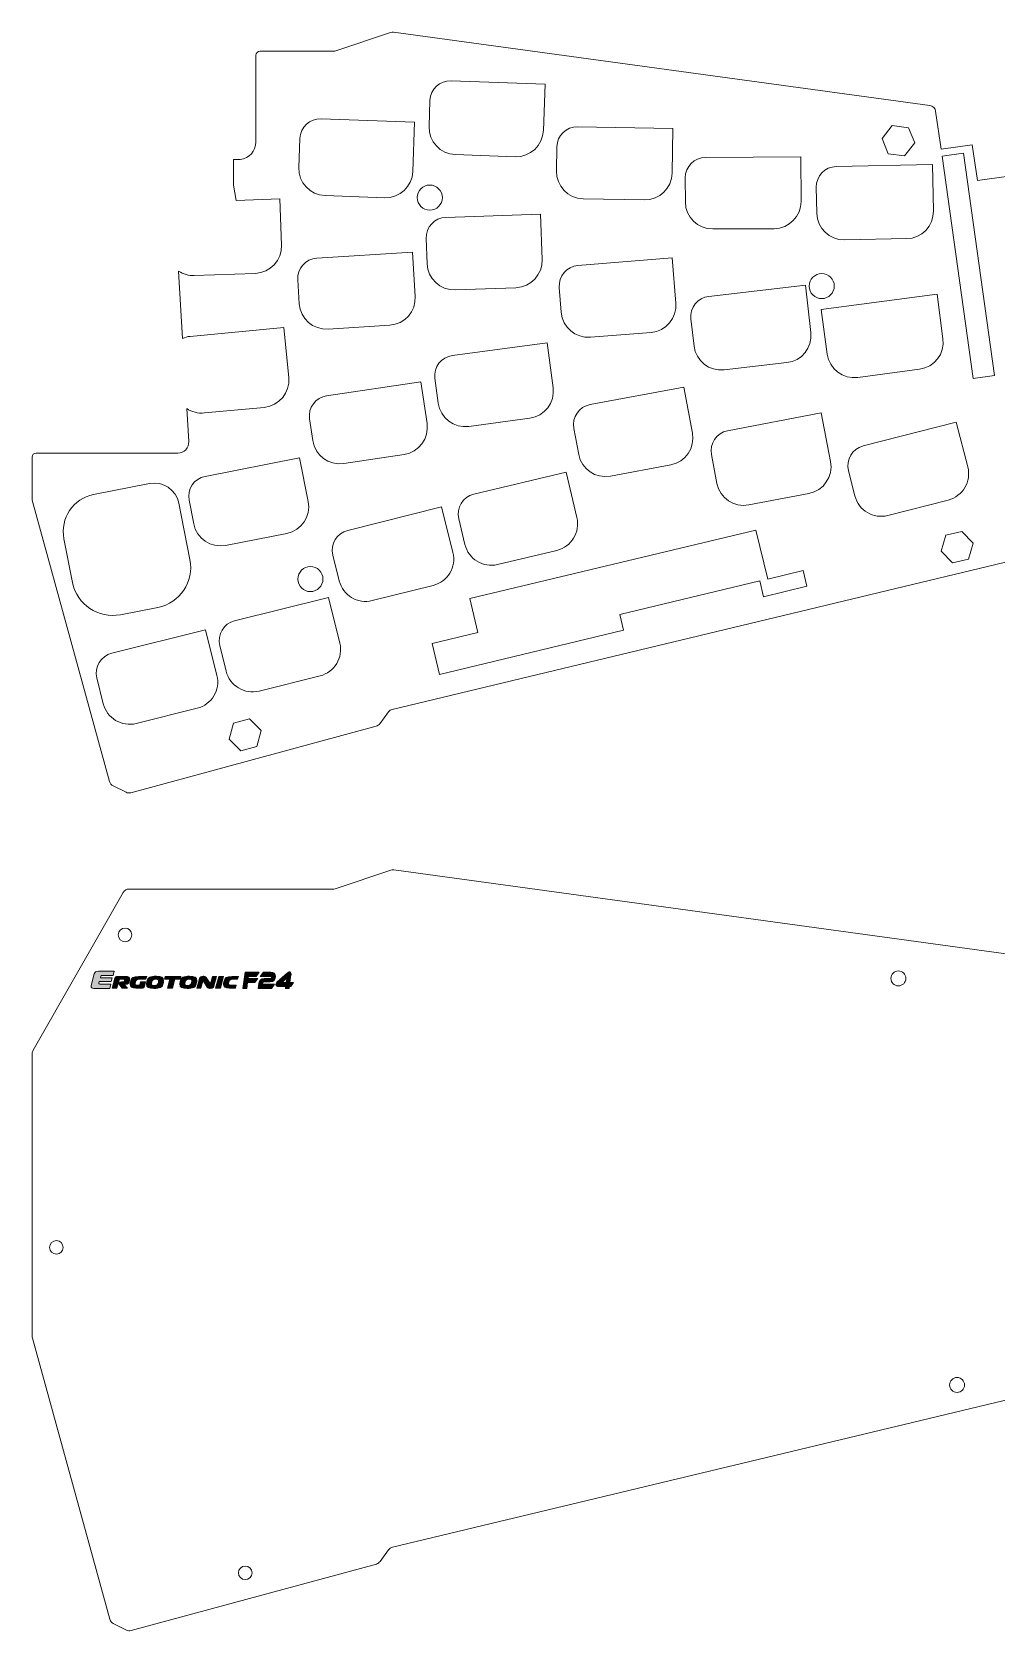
# Model space of a CAD drawing. Header units: millimetres. Extents: x -113 to 313, y -292 to -9.
# Drawn here: x 61 to 203, y -245 to -9.3 of the extents above; entities that cross this region are included whole.
import ezdxf

# ---------------------------------------------------------------- set-up
doc = ezdxf.new("R2010")
doc.units = ezdxf.units.MM
doc.header["$MEASUREMENT"] = 0
for name, color, linetype, lineweight in [('カット1(R255G0B0)', 7, 'Continuous', 0), ('カット2(R0G0B255)', 7, 'Continuous', 0), ('彫刻', 7, 'Continuous', 0)]:
    doc.layers.add(name, color=color, linetype=linetype, lineweight=lineweight)

msp = doc.modelspace()

# ---------------------------------------------------------------- hatches: boundary and pattern name
at = {"layer": '彫刻', "transparency": 33554687}
h = msp.add_hatch(color=7, dxfattribs=at)
h.dxf.hatch_style = 2
edge = h.paths.add_edge_path()
edge.add_spline(control_points=[(72.91, -148.38), (72.91, -148.38), (71.32, -148.38), (71.32, -148.38), (71.18, -148.38), (71.11, -148.43), (71.08, -148.54), (71.08, -148.54), (71.03, -148.72), (71.03, -148.72), (71.03, -148.72), (72.78, -148.72), (72.78, -148.72), (72.78, -148.72), (72.63, -149.28), (72.63, -149.28), (72.63, -149.28), (70.88, -149.28), (70.88, -149.28), (70.88, -149.28), (70.81, -149.52), (70.81, -149.52), (70.81, -149.54), (70.8, -149.55), (70.8, -149.57), (70.8, -149.64), (70.86, -149.67), (70.97, -149.67), (70.97, -149.67), (72.57, -149.67), (72.57, -149.67), (72.57, -149.67), (72.41, -150.29), (72.41, -150.29), (72.41, -150.29), (70.07, -150.29), (70.07, -150.29), (69.8, -150.29), (69.66, -150.16), (69.66, -149.99), (69.66, -149.95), (69.66, -149.92), (69.67, -149.89), (69.67, -149.89), (70.14, -148.16), (70.14, -148.16), (70.21, -147.91), (70.38, -147.77), (70.75, -147.77), (70.75, -147.77), (73.07, -147.77), (73.07, -147.77), (73.07, -147.77), (72.91, -148.38), (72.91, -148.38)], knot_values=[0, 0, 0, 0, 1, 1, 1, 2, 2, 2, 3, 3, 3, 4, 4, 4, 5, 5, 5, 6, 6, 6, 7, 7, 7, 8, 8, 8, 9, 9, 9, 10, 10, 10, 11, 11, 11, 12, 12, 12, 13, 13, 13, 14, 14, 14, 15, 15, 15, 16, 16, 16, 17, 17, 17, 18, 18, 18, 18], degree=3, periodic=0)
h = msp.add_hatch(color=7, dxfattribs=at)
h.dxf.hatch_style = 2
edge = h.paths.add_edge_path()
edge.add_spline(control_points=[(78.58, -149.61), (78.58, -149.79), (78.72, -149.86), (78.97, -149.86), (79.36, -149.86), (79.5, -149.75), (79.59, -149.43), (79.61, -149.35), (79.62, -149.25), (79.62, -149.19), (79.62, -149.02), (79.48, -148.94), (79.22, -148.94), (78.84, -148.94), (78.7, -149.05), (78.61, -149.38), (78.59, -149.46), (78.58, -149.55), (78.58, -149.61)], knot_values=[0, 0, 0, 0, 1, 1, 1, 2, 2, 2, 3, 3, 3, 4, 4, 4, 5, 5, 5, 6, 6, 6, 6], degree=3, periodic=0)
edge = h.paths.add_edge_path()
edge.add_spline(control_points=[(80.36, -149.13), (80.36, -149.24), (80.35, -149.31), (80.33, -149.45), (80.17, -150.21), (79.8, -150.3), (78.91, -150.3), (78.16, -150.3), (77.83, -150.12), (77.83, -149.67), (77.83, -149.57), (77.84, -149.49), (77.87, -149.35), (78.03, -148.59), (78.4, -148.51), (79.29, -148.51), (80.04, -148.51), (80.36, -148.68), (80.36, -149.13)], knot_values=[0, 0, 0, 0, 1, 1, 1, 2, 2, 2, 3, 3, 3, 4, 4, 4, 5, 5, 5, 6, 6, 6, 6], degree=3, periodic=0)
h = msp.add_hatch(color=7, dxfattribs=at)
h.dxf.hatch_style = 2
edge = h.paths.add_edge_path()
edge.add_spline(control_points=[(83.47, -149.61), (83.47, -149.79), (83.62, -149.86), (83.87, -149.86), (84.25, -149.86), (84.4, -149.75), (84.48, -149.43), (84.51, -149.35), (84.52, -149.25), (84.52, -149.19), (84.52, -149.02), (84.38, -148.94), (84.12, -148.94), (83.74, -148.94), (83.59, -149.05), (83.51, -149.38), (83.49, -149.46), (83.47, -149.55), (83.47, -149.61)], knot_values=[0, 0, 0, 0, 1, 1, 1, 2, 2, 2, 3, 3, 3, 4, 4, 4, 5, 5, 5, 6, 6, 6, 6], degree=3, periodic=0)
edge = h.paths.add_edge_path()
edge.add_spline(control_points=[(85.26, -149.13), (85.26, -149.24), (85.25, -149.31), (85.22, -149.45), (85.06, -150.21), (84.7, -150.3), (83.81, -150.3), (83.06, -150.3), (82.73, -150.12), (82.73, -149.67), (82.73, -149.57), (82.74, -149.49), (82.77, -149.35), (82.93, -148.59), (83.3, -148.51), (84.19, -148.51), (84.94, -148.51), (85.26, -148.68), (85.26, -149.13)], knot_values=[0, 0, 0, 0, 1, 1, 1, 2, 2, 2, 3, 3, 3, 4, 4, 4, 5, 5, 5, 6, 6, 6, 6], degree=3, periodic=0)
h = msp.add_hatch(color=7, dxfattribs=at)
h.dxf.hatch_style = 2
edge = h.paths.add_edge_path()
edge.add_spline(control_points=[(87.76, -149.98), (87.74, -150.05), (87.68, -150.3), (87.22, -150.3), (87.05, -150.3), (86.88, -150.28), (86.78, -150.12), (86.78, -150.12), (86.22, -149.23), (86.22, -149.23), (86.21, -149.21), (86.19, -149.19), (86.17, -149.19), (86.16, -149.19), (86.13, -149.19), (86.11, -149.24), (86.11, -149.24), (85.83, -150.28), (85.83, -150.28), (85.83, -150.28), (85.24, -150.28), (85.24, -150.28), (85.24, -150.28), (85.64, -148.82), (85.64, -148.82), (85.7, -148.59), (85.94, -148.51), (86.19, -148.51), (86.31, -148.51), (86.52, -148.51), (86.62, -148.67), (86.62, -148.67), (87.19, -149.57), (87.19, -149.57), (87.2, -149.59), (87.21, -149.61), (87.24, -149.61), (87.27, -149.61), (87.28, -149.58), (87.28, -149.57), (87.28, -149.57), (87.57, -148.53), (87.57, -148.53), (87.57, -148.53), (88.15, -148.53), (88.15, -148.53), (88.15, -148.53), (87.76, -149.98), (87.76, -149.98)], knot_values=[0, 0, 0, 0, 1, 1, 1, 2, 2, 2, 3, 3, 3, 4, 4, 4, 5, 5, 5, 6, 6, 6, 7, 7, 7, 8, 8, 8, 9, 9, 9, 10, 10, 10, 11, 11, 11, 12, 12, 12, 13, 13, 13, 14, 14, 14, 15, 15, 15, 16, 16, 16, 16], degree=3, periodic=0)
h = msp.add_hatch(color=7, dxfattribs=at)
h.dxf.hatch_style = 2
edge = h.paths.add_edge_path()
edge.add_spline(control_points=[(94.45, -147.9), (94.45, -147.9), (94, -148.52), (94, -148.52), (94, -148.52), (92.86, -148.52), (92.86, -148.52), (92.86, -148.52), (92.82, -148.84), (92.82, -148.84), (92.82, -148.84), (94.22, -148.84), (94.22, -148.84), (94.22, -148.84), (93.79, -149.42), (93.79, -149.42), (93.79, -149.42), (92.74, -149.42), (92.74, -149.42), (92.74, -149.42), (92.62, -150.31), (92.62, -150.31), (92.62, -150.31), (92.04, -150.31), (92.04, -150.31), (92.04, -150.31), (92.37, -147.9), (92.37, -147.9), (92.37, -147.9), (94.45, -147.9), (94.45, -147.9)], knot_values=[0, 0, 0, 0, 1, 1, 1, 2, 2, 2, 3, 3, 3, 4, 4, 4, 5, 5, 5, 6, 6, 6, 7, 7, 7, 8, 8, 8, 9, 9, 9, 10, 10, 10, 10], degree=3, periodic=0)
h = msp.add_hatch(color=7, dxfattribs=at)
h.dxf.hatch_style = 2
edge = h.paths.add_edge_path()
edge.add_spline(control_points=[(95.05, -147.9), (95.05, -147.9), (96.14, -147.9), (96.14, -147.9), (96.63, -147.9), (96.84, -148.14), (96.84, -148.52), (96.84, -149), (96.59, -149.34), (96.04, -149.34), (96.04, -149.34), (95.16, -149.34), (95.16, -149.34), (95.02, -149.34), (94.95, -149.39), (94.94, -149.51), (94.94, -149.51), (94.91, -149.69), (94.91, -149.69), (94.91, -149.69), (96.71, -149.69), (96.71, -149.69), (96.71, -149.69), (96.25, -150.31), (96.25, -150.31), (96.25, -150.31), (94.28, -150.31), (94.28, -150.31), (94.28, -150.31), (94.38, -149.52), (94.38, -149.52), (94.44, -149.08), (94.71, -148.86), (95.17, -148.86), (95.17, -148.86), (96.05, -148.86), (96.05, -148.86), (96.21, -148.86), (96.27, -148.8), (96.27, -148.66), (96.27, -148.56), (96.21, -148.52), (96.1, -148.52), (96.1, -148.52), (94.59, -148.52), (94.59, -148.52), (94.59, -148.52), (95.05, -147.9), (95.05, -147.9)], knot_values=[0, 0, 0, 0, 1, 1, 1, 2, 2, 2, 3, 3, 3, 4, 4, 4, 5, 5, 5, 6, 6, 6, 7, 7, 7, 8, 8, 8, 9, 9, 9, 10, 10, 10, 11, 11, 11, 12, 12, 12, 13, 13, 13, 14, 14, 14, 15, 15, 15, 16, 16, 16, 16], degree=3, periodic=0)
h = msp.add_hatch(color=7, dxfattribs=at)
h.dxf.hatch_style = 2
edge = h.paths.add_edge_path()
edge.add_spline(control_points=[(98.47, -149.07), (98.49, -148.92), (98.51, -148.84), (98.52, -148.75), (98.47, -148.82), (98.39, -148.89), (98.29, -148.98), (98.29, -148.98), (98.06, -149.2), (98.06, -149.2), (97.94, -149.3), (97.85, -149.38), (97.78, -149.44), (97.85, -149.43), (97.95, -149.43), (98.09, -149.43), (98.09, -149.43), (98.42, -149.43), (98.42, -149.43), (98.42, -149.43), (98.47, -149.07), (98.47, -149.07)], knot_values=[0, 0, 0, 0, 1, 1, 1, 2, 2, 2, 3, 3, 3, 4, 4, 4, 5, 5, 5, 6, 6, 6, 7, 7, 7, 7], degree=3, periodic=0)
edge = h.paths.add_edge_path()
edge.add_spline(control_points=[(97.13, -150.02), (96.98, -150.02), (96.9, -149.89), (96.9, -149.74), (96.9, -149.63), (96.94, -149.51), (97.06, -149.4), (97.06, -149.4), (98.59, -147.99), (98.59, -147.99), (98.69, -147.89), (98.8, -147.86), (98.87, -147.86), (99.01, -147.86), (99.13, -147.95), (99.13, -148.19), (99.13, -148.23), (99.13, -148.27), (99.12, -148.31), (99.12, -148.31), (98.97, -149.43), (98.97, -149.43), (98.97, -149.43), (99.5, -149.43), (99.5, -149.43), (99.5, -149.43), (99.09, -150.02), (99.09, -150.02), (99.09, -150.02), (98.89, -150.02), (98.89, -150.02), (98.89, -150.02), (98.85, -150.31), (98.85, -150.31), (98.85, -150.31), (98.3, -150.31), (98.3, -150.31), (98.3, -150.31), (98.34, -150.02), (98.34, -150.02), (98.34, -150.02), (97.13, -150.02), (97.13, -150.02)], knot_values=[0, 0, 0, 0, 1, 1, 1, 2, 2, 2, 3, 3, 3, 4, 4, 4, 5, 5, 5, 6, 6, 6, 7, 7, 7, 8, 8, 8, 9, 9, 9, 10, 10, 10, 11, 11, 11, 12, 12, 12, 13, 13, 13, 14, 14, 14, 14], degree=3, periodic=0)
h = msp.add_hatch(color=7, dxfattribs=at)
h.dxf.hatch_style = 2
edge = h.paths.add_edge_path()
edge.add_spline(control_points=[(73.16, -148.8), (73.21, -148.63), (73.36, -148.53), (73.58, -148.53), (73.58, -148.53), (74.78, -148.53), (74.78, -148.53), (75.19, -148.53), (75.35, -148.7), (75.35, -148.95), (75.35, -149.02), (75.34, -149.09), (75.32, -149.17), (75.26, -149.42), (75.17, -149.74), (74.66, -149.74), (74.66, -149.74), (74.59, -149.74), (74.59, -149.74), (74.59, -149.74), (74.59, -149.75), (74.59, -149.75), (74.59, -149.75), (75.05, -150.28), (75.05, -150.28), (75.05, -150.28), (74.25, -150.28), (74.25, -150.28), (74.25, -150.28), (73.88, -149.82), (73.88, -149.82), (73.81, -149.74), (73.78, -149.71), (73.78, -149.63), (73.78, -149.62), (73.79, -149.6), (73.79, -149.58), (73.79, -149.58), (73.8, -149.55), (73.8, -149.55), (73.84, -149.4), (73.98, -149.35), (74.17, -149.35), (74.17, -149.35), (74.28, -149.35), (74.28, -149.35), (74.47, -149.35), (74.55, -149.3), (74.59, -149.15), (74.6, -149.12), (74.61, -149.09), (74.61, -149.07), (74.61, -148.99), (74.54, -148.96), (74.39, -148.96), (74.39, -148.96), (73.98, -148.96), (73.98, -148.96), (73.88, -148.96), (73.83, -149), (73.81, -149.07), (73.81, -149.07), (73.48, -150.28), (73.48, -150.28), (73.48, -150.28), (72.76, -150.28), (72.76, -150.28), (72.76, -150.28), (73.16, -148.8), (73.16, -148.8)], knot_values=[0, 0, 0, 0, 1, 1, 1, 2, 2, 2, 3, 3, 3, 4, 4, 4, 5, 5, 5, 6, 6, 6, 7, 7, 7, 8, 8, 8, 9, 9, 9, 10, 10, 10, 11, 11, 11, 12, 12, 12, 13, 13, 13, 14, 14, 14, 15, 15, 15, 16, 16, 16, 17, 17, 17, 18, 18, 18, 19, 19, 19, 20, 20, 20, 21, 21, 21, 22, 22, 22, 23, 23, 23, 23], degree=3, periodic=0)
h = msp.add_hatch(color=7, dxfattribs=at)
h.dxf.hatch_style = 2
edge = h.paths.add_edge_path()
edge.add_spline(control_points=[(76.79, -148.96), (76.44, -148.96), (76.28, -149.03), (76.19, -149.38), (76.17, -149.46), (76.16, -149.55), (76.16, -149.61), (76.16, -149.79), (76.28, -149.84), (76.55, -149.84), (76.55, -149.84), (76.7, -149.84), (76.7, -149.84), (76.8, -149.84), (76.85, -149.81), (76.87, -149.73), (76.87, -149.73), (76.97, -149.35), (76.97, -149.35), (76.97, -149.35), (77.7, -149.35), (77.7, -149.35), (77.7, -149.35), (77.52, -150), (77.52, -150), (77.47, -150.18), (77.32, -150.28), (77.09, -150.28), (77.09, -150.28), (76.25, -150.28), (76.25, -150.28), (75.66, -150.28), (75.41, -150.05), (75.41, -149.66), (75.41, -149.56), (75.42, -149.45), (75.45, -149.33), (75.59, -148.72), (75.86, -148.53), (76.66, -148.53), (76.66, -148.53), (77.87, -148.53), (77.87, -148.53), (77.87, -148.53), (77.75, -148.96), (77.75, -148.96), (77.75, -148.96), (76.79, -148.96), (76.79, -148.96)], knot_values=[0, 0, 0, 0, 1, 1, 1, 2, 2, 2, 3, 3, 3, 4, 4, 4, 5, 5, 5, 6, 6, 6, 7, 7, 7, 8, 8, 8, 9, 9, 9, 10, 10, 10, 11, 11, 11, 12, 12, 12, 13, 13, 13, 14, 14, 14, 15, 15, 15, 16, 16, 16, 16], degree=3, periodic=0)
h = msp.add_hatch(color=7, dxfattribs=at)
h.dxf.hatch_style = 2
edge = h.paths.add_edge_path()
edge.add_spline(control_points=[(80.92, -150.28), (80.92, -150.28), (81.28, -148.96), (81.28, -148.96), (81.28, -148.96), (80.48, -148.96), (80.48, -148.96), (80.48, -148.96), (80.6, -148.53), (80.6, -148.53), (80.6, -148.53), (82.91, -148.53), (82.91, -148.53), (82.91, -148.53), (82.79, -148.96), (82.79, -148.96), (82.79, -148.96), (82, -148.96), (82, -148.96), (82, -148.96), (81.64, -150.28), (81.64, -150.28), (81.64, -150.28), (80.92, -150.28), (80.92, -150.28)], knot_values=[0, 0, 0, 0, 1, 1, 1, 2, 2, 2, 3, 3, 3, 4, 4, 4, 5, 5, 5, 6, 6, 6, 7, 7, 7, 8, 8, 8, 8], degree=3, periodic=0)
h = msp.add_hatch(color=7, dxfattribs=at)
h.dxf.hatch_style = 2
edge = h.paths.add_edge_path()
edge.add_spline(control_points=[(88, -150.28), (88, -150.28), (88.47, -148.53), (88.47, -148.53), (88.47, -148.53), (89.19, -148.53), (89.19, -148.53), (89.19, -148.53), (88.72, -150.28), (88.72, -150.28), (88.72, -150.28), (88, -150.28), (88, -150.28)], knot_values=[0, 0, 0, 0, 1, 1, 1, 2, 2, 2, 3, 3, 3, 4, 4, 4, 4], degree=3, periodic=0)
h = msp.add_hatch(color=7, dxfattribs=at)
h.dxf.hatch_style = 2
edge = h.paths.add_edge_path()
edge.add_spline(control_points=[(90.01, -150.28), (89.43, -150.28), (89.17, -150.05), (89.17, -149.66), (89.17, -149.56), (89.18, -149.45), (89.21, -149.33), (89.36, -148.72), (89.63, -148.53), (90.43, -148.53), (90.43, -148.53), (91.37, -148.53), (91.37, -148.53), (91.37, -148.53), (91.25, -148.96), (91.25, -148.96), (91.25, -148.96), (90.68, -148.96), (90.68, -148.96), (90.2, -148.96), (90.06, -149), (89.95, -149.38), (89.93, -149.46), (89.92, -149.55), (89.92, -149.61), (89.92, -149.8), (90.07, -149.84), (90.44, -149.84), (90.44, -149.84), (91.04, -149.84), (91.04, -149.84), (91.04, -149.84), (90.93, -150.28), (90.93, -150.28), (90.93, -150.28), (90.01, -150.28), (90.01, -150.28)], knot_values=[0, 0, 0, 0, 1, 1, 1, 2, 2, 2, 3, 3, 3, 4, 4, 4, 5, 5, 5, 6, 6, 6, 7, 7, 7, 8, 8, 8, 9, 9, 9, 10, 10, 10, 11, 11, 11, 12, 12, 12, 12], degree=3, periodic=0)

# ---------------------------------------------------------------- linework, layer by layer
at = {"layer": 'カット1(R255G0B0)', "color": 1, "lineweight": 0}
for points in [[(187.73, -23.08), (190.13, -23.41), (191.04, -25.65), (189.56, -27.57), (187.15, -27.24), (186.24, -24.99)], [(199.68, -60.39), (202.82, -59.95), (198.21, -27.17), (195.08, -27.61)], [(126.68, -97.85), (125.47, -92.84), (167.64, -82.72), (169.38, -89.96), (174.61, -88.71), (175.16, -91.01), (168.77, -92.55), (168.21, -90.22), (147.58, -95.17), (148.13, -97.5), (121.02, -104.01), (119.93, -99.47)], [(195.61, -83.49), (197.97, -82.92), (199.65, -84.67), (198.97, -87), (196.61, -87.57), (194.93, -85.82)], [(90.66, -111.21), (93, -110.58), (94.72, -112.29), (94.09, -114.64), (91.75, -115.27), (90.03, -113.56)]]:
    msp.add_lwpolyline(points, close=True, dxfattribs=at)
for centre, radius in [((119.58, -33.72), 1.85), ((177.34, -46.76), 1.85), ((101.99, -89.95), 1.85), ((74.67, -142.41), 1), ((188.64, -148.83), 1.1), ((64.55, -188.48), 1), ((197.29, -208.76), 1.1), ((92.38, -236.46), 1)]:
    msp.add_circle(centre, radius, dxfattribs=at)
for points, knots in [([(122.72, -16.49), (122.72, -16.49), (136.56, -16.97), (136.56, -16.97), (136.56, -16.97), (136.32, -23.83), (136.32, -23.83), (136.24, -26.03), (134.39, -27.76), (132.18, -27.69), (132.18, -27.69), (123.34, -27.38), (123.34, -27.38), (121.13, -27.3), (119.4, -25.45), (119.48, -23.24), (119.48, -23.24), (119.61, -19.38), (119.61, -19.38), (119.67, -17.73), (121.06, -16.43), (122.72, -16.49)], [0, 0, 0, 0, 1, 1, 1, 2, 2, 2, 3, 3, 3, 4, 4, 4, 5, 5, 5, 6, 6, 6, 7, 7, 7, 7]), ([(103.55, -22.11), (103.55, -22.11), (117.34, -22.61), (117.34, -22.61), (117.34, -22.61), (117.08, -29.88), (117.08, -29.88), (117, -32.09), (115.15, -33.81), (112.94, -33.73), (112.94, -33.73), (104.15, -33.42), (104.15, -33.42), (101.94, -33.34), (100.21, -31.48), (100.29, -29.28), (100.29, -29.28), (100.45, -25), (100.45, -25), (100.5, -23.35), (101.89, -22.05), (103.55, -22.11)], [0, 0, 0, 0, 1, 1, 1, 2, 2, 2, 3, 3, 3, 4, 4, 4, 5, 5, 5, 6, 6, 6, 7, 7, 7, 7]), ([(141.36, -23.28), (141.36, -23.28), (155.41, -23.54), (155.41, -23.54), (155.41, -23.54), (155.29, -30.12), (155.29, -30.12), (155.25, -32.33), (153.42, -34.08), (151.22, -34.04), (151.22, -34.04), (142.17, -33.88), (142.17, -33.88), (139.96, -33.84), (138.2, -32.01), (138.24, -29.8), (138.24, -29.8), (138.31, -26.22), (138.31, -26.22), (138.34, -24.56), (139.71, -23.25), (141.36, -23.28)], [0, 0, 0, 0, 1, 1, 1, 2, 2, 2, 3, 3, 3, 4, 4, 4, 5, 5, 5, 6, 6, 6, 7, 7, 7, 7]), ([(160.21, -27.8), (160.21, -27.8), (174.28, -27.73), (174.28, -27.73), (174.28, -27.73), (174.31, -34.28), (174.31, -34.28), (174.32, -36.49), (172.54, -38.29), (170.33, -38.3), (170.33, -38.3), (161.27, -38.34), (161.27, -38.34), (159.06, -38.36), (157.26, -36.57), (157.25, -34.36), (157.25, -34.36), (157.23, -30.81), (157.23, -30.81), (157.22, -29.15), (158.56, -27.8), (160.21, -27.8)], [0, 0, 0, 0, 1, 1, 1, 2, 2, 2, 3, 3, 3, 4, 4, 4, 5, 5, 5, 6, 6, 6, 7, 7, 7, 7]), ([(179.47, -29.14), (179.47, -29.14), (193.67, -28.86), (193.67, -28.86), (193.67, -28.86), (193.8, -35.69), (193.8, -35.69), (193.84, -37.9), (192.09, -39.73), (189.88, -39.77), (189.88, -39.77), (180.68, -39.95), (180.68, -39.95), (178.47, -39.99), (176.65, -38.24), (176.61, -36.03), (176.61, -36.03), (176.53, -32.2), (176.53, -32.2), (176.5, -30.54), (177.81, -29.17), (179.47, -29.14)], [0, 0, 0, 0, 1, 1, 1, 2, 2, 2, 3, 3, 3, 4, 4, 4, 5, 5, 5, 6, 6, 6, 7, 7, 7, 7]), ([(121.95, -36.64), (121.95, -36.64), (135.89, -36.15), (135.89, -36.15), (135.89, -36.15), (136.13, -42.86), (136.13, -42.86), (136.21, -45.07), (134.48, -46.92), (132.27, -47), (132.27, -47), (123.32, -47.31), (123.32, -47.31), (121.12, -47.39), (119.26, -45.66), (119.18, -43.46), (119.18, -43.46), (119.05, -39.74), (119.05, -39.74), (119, -38.09), (120.29, -36.7), (121.95, -36.64)], [0, 0, 0, 0, 1, 1, 1, 2, 2, 2, 3, 3, 3, 4, 4, 4, 5, 5, 5, 6, 6, 6, 7, 7, 7, 7]), ([(102.92, -42.64), (102.92, -42.64), (117.02, -41.75), (117.02, -41.75), (117.02, -41.75), (117.43, -48.28), (117.43, -48.28), (117.57, -50.48), (115.9, -52.38), (113.69, -52.52), (113.69, -52.52), (104.59, -53.1), (104.59, -53.1), (102.38, -53.24), (100.48, -51.56), (100.34, -49.36), (100.34, -49.36), (100.12, -45.83), (100.12, -45.83), (100.01, -44.17), (101.27, -42.75), (102.92, -42.64)], [0, 0, 0, 0, 1, 1, 1, 2, 2, 2, 3, 3, 3, 4, 4, 4, 5, 5, 5, 6, 6, 6, 7, 7, 7, 7]), ([(141.41, -43.73), (141.41, -43.73), (155.31, -42.62), (155.31, -42.62), (155.31, -42.62), (155.84, -49.28), (155.84, -49.28), (156.02, -51.48), (154.38, -53.41), (152.18, -53.59), (152.18, -53.59), (143.26, -54.3), (143.26, -54.3), (141.06, -54.48), (139.13, -52.84), (138.96, -50.63), (138.96, -50.63), (138.66, -46.96), (138.66, -46.96), (138.53, -45.31), (139.76, -43.86), (141.41, -43.73)], [0, 0, 0, 0, 1, 1, 1, 2, 2, 2, 3, 3, 3, 4, 4, 4, 5, 5, 5, 6, 6, 6, 7, 7, 7, 7]), ([(160.71, -48.28), (160.71, -48.28), (174.93, -46.65), (174.93, -46.65), (174.93, -46.65), (175.73, -53.62), (175.73, -53.62), (175.98, -55.82), (174.41, -57.8), (172.21, -58.05), (172.21, -58.05), (162.96, -59.12), (162.96, -59.12), (160.77, -59.37), (158.78, -57.79), (158.53, -55.6), (158.53, -55.6), (158.07, -51.6), (158.07, -51.6), (157.88, -49.96), (159.07, -48.47), (160.71, -48.28)], [0, 0, 0, 0, 1, 1, 1, 2, 2, 2, 3, 3, 3, 4, 4, 4, 5, 5, 5, 6, 6, 6, 7, 7, 7, 7]), ([(177.28, -50.21), (177.28, -50.21), (194.33, -47.94), (194.33, -47.94), (194.33, -47.94), (195.2, -54.52), (195.2, -54.52), (195.5, -56.71), (193.96, -58.72), (191.77, -59.01), (191.77, -59.01), (182.65, -60.23), (182.65, -60.23), (180.46, -60.52), (178.45, -58.98), (178.15, -56.79), (178.15, -56.79), (177.28, -50.21), (177.28, -50.21)], [0, 0, 0, 0, 1, 1, 1, 2, 2, 2, 3, 3, 3, 4, 4, 4, 5, 5, 5, 6, 6, 6, 6]), ([(122.92, -56.98), (122.92, -56.98), (136.87, -55.12), (136.87, -55.12), (136.87, -55.12), (137.75, -61.75), (137.75, -61.75), (138.04, -63.94), (136.51, -65.95), (134.32, -66.24), (134.32, -66.24), (125.33, -67.45), (125.33, -67.45), (123.14, -67.74), (121.12, -66.2), (120.83, -64.01), (120.83, -64.01), (120.34, -60.35), (120.34, -60.35), (120.12, -58.71), (121.28, -57.2), (122.92, -56.98)], [0, 0, 0, 0, 1, 1, 1, 2, 2, 2, 3, 3, 3, 4, 4, 4, 5, 5, 5, 6, 6, 6, 7, 7, 7, 7]), ([(115.8, -71.57), (115.8, -71.57), (106.89, -72.91), (106.89, -72.91), (104.7, -73.23), (102.67, -71.73), (102.34, -69.54), (102.34, -69.54), (101.86, -66.34), (101.86, -66.34), (101.62, -64.71), (102.75, -63.18), (104.38, -62.93), (104.38, -62.93), (118.25, -60.86), (118.25, -60.86), (118.25, -60.86), (119.17, -67.03), (119.17, -67.03), (119.5, -69.21), (117.99, -71.25), (115.8, -71.57)], [0, 0, 0, 0, 1, 1, 1, 2, 2, 2, 3, 3, 3, 4, 4, 4, 5, 5, 5, 6, 6, 6, 7, 7, 7, 7]), ([(143.2, -64.24), (143.2, -64.24), (157.01, -61.64), (157.01, -61.64), (157.01, -61.64), (158.29, -68.43), (158.29, -68.43), (158.7, -70.6), (157.27, -72.69), (155.1, -73.1), (155.1, -73.1), (146.2, -74.78), (146.2, -74.78), (144.03, -75.18), (141.94, -73.76), (141.53, -71.59), (141.53, -71.59), (140.8, -67.74), (140.8, -67.74), (140.5, -66.11), (141.57, -64.54), (143.2, -64.24)], [0, 0, 0, 0, 1, 1, 1, 2, 2, 2, 3, 3, 3, 4, 4, 4, 5, 5, 5, 6, 6, 6, 7, 7, 7, 7]), ([(163.47, -68.09), (163.47, -68.09), (177.26, -65.45), (177.26, -65.45), (177.26, -65.45), (178.64, -72.64), (178.64, -72.64), (179.05, -74.81), (177.63, -76.91), (175.46, -77.33), (175.46, -77.33), (166.58, -79.03), (166.58, -79.03), (164.41, -79.44), (162.31, -78.02), (161.9, -75.85), (161.9, -75.85), (161.08, -71.6), (161.08, -71.6), (160.77, -69.98), (161.84, -68.4), (163.47, -68.09)], [0, 0, 0, 0, 1, 1, 1, 2, 2, 2, 3, 3, 3, 4, 4, 4, 5, 5, 5, 6, 6, 6, 7, 7, 7, 7]), ([(183.44, -70.33), (183.44, -70.33), (197.17, -66.81), (197.17, -66.81), (197.17, -66.81), (198.87, -73.43), (198.87, -73.43), (199.42, -75.57), (198.13, -77.75), (195.99, -78.3), (195.99, -78.3), (187.1, -80.58), (187.1, -80.58), (184.96, -81.13), (182.78, -79.84), (182.24, -77.7), (182.24, -77.7), (181.28, -73.98), (181.28, -73.98), (180.87, -72.38), (181.84, -70.74), (183.44, -70.33)], [0, 0, 0, 0, 1, 1, 1, 2, 2, 2, 3, 3, 3, 4, 4, 4, 5, 5, 5, 6, 6, 6, 7, 7, 7, 7]), ([(86.48, -74.81), (86.48, -74.81), (100.4, -72.08), (100.4, -72.08), (100.4, -72.08), (101.66, -78.53), (101.66, -78.53), (102.08, -80.7), (100.67, -82.8), (98.5, -83.22), (98.5, -83.22), (89.49, -84.99), (89.49, -84.99), (87.32, -85.41), (85.22, -84), (84.79, -81.83), (84.79, -81.83), (84.11, -78.33), (84.11, -78.33), (83.79, -76.7), (84.85, -75.13), (86.48, -74.81)], [0, 0, 0, 0, 1, 1, 1, 2, 2, 2, 3, 3, 3, 4, 4, 4, 5, 5, 5, 6, 6, 6, 7, 7, 7, 7]), ([(126.07, -77.45), (126.07, -77.45), (139.66, -74.19), (139.66, -74.19), (139.66, -74.19), (141.26, -80.89), (141.26, -80.89), (141.78, -83.04), (140.45, -85.2), (138.31, -85.72), (138.31, -85.72), (129.58, -87.81), (129.58, -87.81), (127.43, -88.32), (125.27, -87), (124.76, -84.85), (124.76, -84.85), (123.85, -81.06), (123.85, -81.06), (123.47, -79.45), (124.46, -77.83), (126.07, -77.45)], [0, 0, 0, 0, 1, 1, 1, 2, 2, 2, 3, 3, 3, 4, 4, 4, 5, 5, 5, 6, 6, 6, 7, 7, 7, 7]), ([(79.5, -94.13), (79.5, -94.13), (73.99, -95.21), (73.99, -95.21), (70.73, -95.85), (67.58, -93.73), (66.94, -90.48), (66.94, -90.48), (65.67, -84), (65.67, -84), (65.08, -81), (67.03, -78.09), (70.03, -77.5), (70.03, -77.5), (78.29, -75.87), (78.29, -75.87), (80.28, -75.48), (82.21, -76.78), (82.6, -78.77), (82.6, -78.77), (84.23, -87.08), (84.23, -87.08), (84.87, -90.33), (82.76, -93.49), (79.5, -94.13)], [0, 0, 0, 0, 1, 1, 1, 2, 2, 2, 3, 3, 3, 4, 4, 4, 5, 5, 5, 6, 6, 6, 7, 7, 7, 8, 8, 8, 8]), ([(107.48, -82.77), (107.48, -82.77), (121.31, -79.32), (121.31, -79.32), (121.31, -79.32), (122.99, -86.03), (122.99, -86.03), (123.52, -88.18), (122.22, -90.35), (120.07, -90.88), (120.07, -90.88), (111.09, -93.12), (111.09, -93.12), (108.94, -93.66), (106.77, -92.35), (106.24, -90.21), (106.24, -90.21), (105.29, -86.41), (105.29, -86.41), (104.89, -84.8), (105.87, -83.17), (107.48, -82.77)], [0, 0, 0, 0, 1, 1, 1, 2, 2, 2, 3, 3, 3, 4, 4, 4, 5, 5, 5, 6, 6, 6, 7, 7, 7, 7]), ([(90.81, -96.11), (90.81, -96.11), (104.65, -92.67), (104.65, -92.67), (104.65, -92.67), (106.32, -99.38), (106.32, -99.38), (106.85, -101.52), (105.55, -103.69), (103.41, -104.22), (103.41, -104.22), (94.42, -106.46), (94.42, -106.46), (92.28, -107), (90.1, -105.69), (89.57, -103.55), (89.57, -103.55), (88.62, -99.75), (88.62, -99.75), (88.22, -98.14), (89.2, -96.51), (90.81, -96.11)], [0, 0, 0, 0, 1, 1, 1, 2, 2, 2, 3, 3, 3, 4, 4, 4, 5, 5, 5, 6, 6, 6, 7, 7, 7, 7]), ([(72.7, -100.89), (72.7, -100.89), (86.54, -97.44), (86.54, -97.44), (86.54, -97.44), (88.21, -104.15), (88.21, -104.15), (88.75, -106.3), (87.44, -108.47), (85.3, -109), (85.3, -109), (76.31, -111.24), (76.31, -111.24), (74.17, -111.78), (72, -110.47), (71.46, -108.33), (71.46, -108.33), (70.52, -104.53), (70.52, -104.53), (70.12, -102.92), (71.09, -101.29), (72.7, -100.89)], [0, 0, 0, 0, 1, 1, 1, 2, 2, 2, 3, 3, 3, 4, 4, 4, 5, 5, 5, 6, 6, 6, 7, 7, 7, 7])]:
    msp.add_open_spline(points, degree=3, knots=knots, dxfattribs=at)
at = {"layer": 'カット2(R0G0B255)', "color": 5, "lineweight": 0}
for points, knots in [([(228.09, -74.36), (228.09, -74.36), (221.68, -27.93), (221.68, -27.93), (221.58, -27.14), (221.31, -26.4), (220.93, -25.74), (220.93, -25.74), (214.23, -26.69), (214.23, -26.69), (214.23, -26.69), (213.81, -23.92), (213.81, -23.92), (213.81, -23.92), (208.76, -24.63), (208.76, -24.63), (208.76, -24.63), (209.51, -29.93), (209.51, -29.93), (209.51, -29.93), (200.28, -31.22), (200.28, -31.22), (200.28, -31.22), (199.53, -25.92), (199.53, -25.92), (199.53, -25.92), (194.92, -26.57), (194.92, -26.57), (194.92, -26.57), (194.13, -20.99), (194.13, -20.99), (194.07, -20.55), (193.72, -20.2), (193.28, -20.14), (193.28, -20.14), (114.24, -9.32), (114.24, -9.32), (114.09, -9.3), (113.93, -9.32), (113.79, -9.37), (113.79, -9.37), (105.75, -12.08), (105.75, -12.08), (105.65, -12.12), (105.54, -12.14), (105.43, -12.14), (105.43, -12.14), (94.56, -12.14), (94.56, -12.14), (94.23, -12.14), (93.96, -12.4), (93.96, -12.73), (93.96, -12.73), (93.94, -25.52), (93.94, -25.52), (93.94, -26.84), (92.95, -27.95), (91.64, -28.1), (91.64, -28.1), (90.67, -28.11), (90.67, -28.11), (90.58, -28.11), (90.67, -31.87), (90.67, -31.87), (90.67, -31.87), (91.04, -34.13), (91.04, -34.13), (91.04, -34.13), (97.48, -33.9), (97.48, -33.9), (97.48, -33.9), (97.73, -40.75), (97.73, -40.75), (97.8, -42.96), (96.08, -44.81), (93.87, -44.89), (93.87, -44.89), (84.88, -45.21), (84.88, -45.21), (84.03, -45.24), (83.24, -45), (82.57, -44.57), (82.57, -44.57), (83.16, -54.51), (83.16, -54.51), (83.5, -54.33), (83.88, -54.21), (84.29, -54.17), (84.29, -54.17), (98.09, -52.86), (98.09, -52.86), (98.09, -52.86), (98.8, -60.28), (98.8, -60.28), (99.01, -62.48), (97.39, -64.43), (95.19, -64.64), (95.19, -64.64), (86.37, -65.47), (86.37, -65.47), (85.41, -65.57), (84.5, -65.31), (83.76, -64.81), (83.76, -64.81), (84.05, -69.69), (84.05, -69.69), (84.07, -70.12), (83.91, -70.56), (83.61, -70.88), (83.31, -71.2), (82.89, -71.38), (82.45, -71.38), (82.45, -71.38), (61.56, -71.38), (61.56, -71.38), (61.23, -71.38), (60.96, -71.65), (60.96, -71.98), (60.96, -71.98), (60.96, -78.06), (60.96, -78.06), (60.96, -78.15), (60.97, -78.24), (60.99, -78.33), (60.99, -78.33), (72.4, -119.8), (72.4, -119.8), (72.47, -120.08), (72.66, -120.3), (72.91, -120.43), (72.91, -120.43), (74.83, -121.39), (74.83, -121.39), (75.05, -121.5), (75.3, -121.52), (75.54, -121.46), (75.54, -121.46), (111.68, -111.65), (111.68, -111.65), (111.89, -111.59), (112.09, -111.45), (112.22, -111.27), (112.22, -111.27), (113.48, -109.54), (113.48, -109.54), (113.62, -109.35), (113.82, -109.21), (114.05, -109.16), (114.05, -109.16), (222.03, -83.24), (222.03, -83.24), (226.03, -82.28), (228.65, -78.44), (228.09, -74.36)], [0, 0, 0, 0, 1, 1, 1, 2, 2, 2, 3, 3, 3, 4, 4, 4, 5, 5, 5, 6, 6, 6, 7, 7, 7, 8, 8, 8, 9, 9, 9, 10, 10, 10, 11, 11, 11, 12, 12, 12, 13, 13, 13, 14, 14, 14, 15, 15, 15, 16, 16, 16, 17, 17, 17, 18, 18, 18, 19, 19, 19, 20, 20, 20, 21, 21, 21, 22, 22, 22, 23, 23, 23, 24, 24, 24, 25, 25, 25, 26, 26, 26, 27, 27, 27, 28, 28, 28, 29, 29, 29, 30, 30, 30, 31, 31, 31, 32, 32, 32, 33, 33, 33, 34, 34, 34, 35, 35, 35, 36, 36, 36, 37, 37, 37, 38, 38, 38, 39, 39, 39, 40, 40, 40, 41, 41, 41, 42, 42, 42, 43, 43, 43, 44, 44, 44, 45, 45, 45, 46, 46, 46, 47, 47, 47, 48, 48, 48, 49, 49, 49, 50, 50, 50, 51, 51, 51, 51]), ([(60.99, -160.63), (60.99, -160.63), (60.99, -159.92), (60.99, -159.92), (60.99, -159.74), (61.03, -159.57), (61.12, -159.42), (61.12, -159.42), (74.4, -136.15), (74.4, -136.15), (74.57, -135.84), (74.91, -135.65), (75.27, -135.65), (75.27, -135.65), (105.46, -135.65), (105.46, -135.65), (105.57, -135.65), (105.68, -135.63), (105.78, -135.59), (105.78, -135.59), (113.82, -132.88), (113.82, -132.88), (113.96, -132.83), (114.12, -132.81), (114.27, -132.83), (114.27, -132.83), (217.41, -146.95), (217.41, -146.95), (219.63, -147.26), (221.38, -149), (221.69, -151.22), (221.69, -151.22), (228.12, -197.87), (228.12, -197.87), (228.68, -201.95), (226.06, -205.79), (222.06, -206.75), (222.06, -206.75), (114.08, -232.67), (114.08, -232.67), (113.85, -232.73), (113.65, -232.86), (113.51, -233.05), (113.51, -233.05), (112.25, -234.78), (112.25, -234.78), (112.12, -234.96), (111.93, -235.1), (111.71, -235.16), (111.71, -235.16), (75.57, -244.97), (75.57, -244.97), (75.33, -245.03), (75.08, -245.01), (74.86, -244.9), (74.86, -244.9), (72.94, -243.94), (72.94, -243.94), (72.69, -243.82), (72.5, -243.59), (72.43, -243.31), (72.43, -243.31), (61.02, -201.84), (61.02, -201.84), (61, -201.75), (60.99, -201.66), (60.99, -201.57), (60.99, -201.57), (60.99, -160.63), (60.99, -160.63)], [0, 0, 0, 0, 1, 1, 1, 2, 2, 2, 3, 3, 3, 4, 4, 4, 5, 5, 5, 6, 6, 6, 7, 7, 7, 8, 8, 8, 9, 9, 9, 10, 10, 10, 11, 11, 11, 12, 12, 12, 13, 13, 13, 14, 14, 14, 15, 15, 15, 16, 16, 16, 17, 17, 17, 18, 18, 18, 19, 19, 19, 20, 20, 20, 21, 21, 21, 22, 22, 22, 23, 23, 23, 23])]:
    msp.add_open_spline(points, degree=3, knots=knots, dxfattribs=at)
at = {"layer": '彫刻'}
for points, knots in [([(72.91, -148.38), (72.91, -148.38), (71.32, -148.38), (71.32, -148.38), (71.18, -148.38), (71.11, -148.43), (71.08, -148.54), (71.08, -148.54), (71.03, -148.72), (71.03, -148.72), (71.03, -148.72), (72.78, -148.72), (72.78, -148.72), (72.78, -148.72), (72.63, -149.28), (72.63, -149.28), (72.63, -149.28), (70.88, -149.28), (70.88, -149.28), (70.88, -149.28), (70.81, -149.52), (70.81, -149.52), (70.81, -149.54), (70.8, -149.55), (70.8, -149.57), (70.8, -149.64), (70.86, -149.67), (70.97, -149.67), (70.97, -149.67), (72.57, -149.67), (72.57, -149.67), (72.57, -149.67), (72.41, -150.29), (72.41, -150.29), (72.41, -150.29), (70.07, -150.29), (70.07, -150.29), (69.8, -150.29), (69.66, -150.16), (69.66, -149.99), (69.66, -149.95), (69.66, -149.92), (69.67, -149.89), (69.67, -149.89), (70.14, -148.16), (70.14, -148.16), (70.21, -147.91), (70.38, -147.77), (70.75, -147.77), (70.75, -147.77), (73.07, -147.77), (73.07, -147.77), (73.07, -147.77), (72.91, -148.38), (72.91, -148.38)], [0, 0, 0, 0, 1, 1, 1, 2, 2, 2, 3, 3, 3, 4, 4, 4, 5, 5, 5, 6, 6, 6, 7, 7, 7, 8, 8, 8, 9, 9, 9, 10, 10, 10, 11, 11, 11, 12, 12, 12, 13, 13, 13, 14, 14, 14, 15, 15, 15, 16, 16, 16, 17, 17, 17, 18, 18, 18, 18]), ([(80.36, -149.13), (80.36, -149.24), (80.35, -149.31), (80.33, -149.45), (80.17, -150.21), (79.8, -150.3), (78.91, -150.3), (78.16, -150.3), (77.83, -150.12), (77.83, -149.67), (77.83, -149.57), (77.84, -149.49), (77.87, -149.35), (78.03, -148.59), (78.4, -148.51), (79.29, -148.51), (80.04, -148.51), (80.36, -148.68), (80.36, -149.13)], [0, 0, 0, 0, 1, 1, 1, 2, 2, 2, 3, 3, 3, 4, 4, 4, 5, 5, 5, 6, 6, 6, 6]), ([(85.26, -149.13), (85.26, -149.24), (85.25, -149.31), (85.22, -149.45), (85.06, -150.21), (84.7, -150.3), (83.81, -150.3), (83.06, -150.3), (82.73, -150.12), (82.73, -149.67), (82.73, -149.57), (82.74, -149.49), (82.77, -149.35), (82.93, -148.59), (83.3, -148.51), (84.19, -148.51), (84.94, -148.51), (85.26, -148.68), (85.26, -149.13)], [0, 0, 0, 0, 1, 1, 1, 2, 2, 2, 3, 3, 3, 4, 4, 4, 5, 5, 5, 6, 6, 6, 6]), ([(87.76, -149.98), (87.74, -150.05), (87.68, -150.3), (87.22, -150.3), (87.05, -150.3), (86.88, -150.28), (86.78, -150.12), (86.78, -150.12), (86.22, -149.23), (86.22, -149.23), (86.21, -149.21), (86.19, -149.19), (86.17, -149.19), (86.16, -149.19), (86.13, -149.19), (86.11, -149.24), (86.11, -149.24), (85.83, -150.28), (85.83, -150.28), (85.83, -150.28), (85.24, -150.28), (85.24, -150.28), (85.24, -150.28), (85.64, -148.82), (85.64, -148.82), (85.7, -148.59), (85.94, -148.51), (86.19, -148.51), (86.31, -148.51), (86.52, -148.51), (86.62, -148.67), (86.62, -148.67), (87.19, -149.57), (87.19, -149.57), (87.2, -149.59), (87.21, -149.61), (87.24, -149.61), (87.27, -149.61), (87.28, -149.58), (87.28, -149.57), (87.28, -149.57), (87.57, -148.53), (87.57, -148.53), (87.57, -148.53), (88.15, -148.53), (88.15, -148.53), (88.15, -148.53), (87.76, -149.98), (87.76, -149.98)], [0, 0, 0, 0, 1, 1, 1, 2, 2, 2, 3, 3, 3, 4, 4, 4, 5, 5, 5, 6, 6, 6, 7, 7, 7, 8, 8, 8, 9, 9, 9, 10, 10, 10, 11, 11, 11, 12, 12, 12, 13, 13, 13, 14, 14, 14, 15, 15, 15, 16, 16, 16, 16]), ([(94.45, -147.9), (94.45, -147.9), (94, -148.52), (94, -148.52), (94, -148.52), (92.86, -148.52), (92.86, -148.52), (92.86, -148.52), (92.82, -148.84), (92.82, -148.84), (92.82, -148.84), (94.22, -148.84), (94.22, -148.84), (94.22, -148.84), (93.79, -149.42), (93.79, -149.42), (93.79, -149.42), (92.74, -149.42), (92.74, -149.42), (92.74, -149.42), (92.62, -150.31), (92.62, -150.31), (92.62, -150.31), (92.04, -150.31), (92.04, -150.31), (92.04, -150.31), (92.37, -147.9), (92.37, -147.9), (92.37, -147.9), (94.45, -147.9), (94.45, -147.9)], [0, 0, 0, 0, 1, 1, 1, 2, 2, 2, 3, 3, 3, 4, 4, 4, 5, 5, 5, 6, 6, 6, 7, 7, 7, 8, 8, 8, 9, 9, 9, 10, 10, 10, 10]), ([(95.05, -147.9), (95.05, -147.9), (96.14, -147.9), (96.14, -147.9), (96.63, -147.9), (96.84, -148.14), (96.84, -148.52), (96.84, -149), (96.59, -149.34), (96.04, -149.34), (96.04, -149.34), (95.16, -149.34), (95.16, -149.34), (95.02, -149.34), (94.95, -149.39), (94.94, -149.51), (94.94, -149.51), (94.91, -149.69), (94.91, -149.69), (94.91, -149.69), (96.71, -149.69), (96.71, -149.69), (96.71, -149.69), (96.25, -150.31), (96.25, -150.31), (96.25, -150.31), (94.28, -150.31), (94.28, -150.31), (94.28, -150.31), (94.38, -149.52), (94.38, -149.52), (94.44, -149.08), (94.71, -148.86), (95.17, -148.86), (95.17, -148.86), (96.05, -148.86), (96.05, -148.86), (96.21, -148.86), (96.27, -148.8), (96.27, -148.66), (96.27, -148.56), (96.21, -148.52), (96.1, -148.52), (96.1, -148.52), (94.59, -148.52), (94.59, -148.52), (94.59, -148.52), (95.05, -147.9), (95.05, -147.9)], [0, 0, 0, 0, 1, 1, 1, 2, 2, 2, 3, 3, 3, 4, 4, 4, 5, 5, 5, 6, 6, 6, 7, 7, 7, 8, 8, 8, 9, 9, 9, 10, 10, 10, 11, 11, 11, 12, 12, 12, 13, 13, 13, 14, 14, 14, 15, 15, 15, 16, 16, 16, 16]), ([(97.13, -150.02), (96.98, -150.02), (96.9, -149.89), (96.9, -149.74), (96.9, -149.63), (96.94, -149.51), (97.06, -149.4), (97.06, -149.4), (98.59, -147.99), (98.59, -147.99), (98.69, -147.89), (98.8, -147.86), (98.87, -147.86), (99.01, -147.86), (99.13, -147.95), (99.13, -148.19), (99.13, -148.23), (99.13, -148.27), (99.12, -148.31), (99.12, -148.31), (98.97, -149.43), (98.97, -149.43), (98.97, -149.43), (99.5, -149.43), (99.5, -149.43), (99.5, -149.43), (99.09, -150.02), (99.09, -150.02), (99.09, -150.02), (98.89, -150.02), (98.89, -150.02), (98.89, -150.02), (98.85, -150.31), (98.85, -150.31), (98.85, -150.31), (98.3, -150.31), (98.3, -150.31), (98.3, -150.31), (98.34, -150.02), (98.34, -150.02), (98.34, -150.02), (97.13, -150.02), (97.13, -150.02)], [0, 0, 0, 0, 1, 1, 1, 2, 2, 2, 3, 3, 3, 4, 4, 4, 5, 5, 5, 6, 6, 6, 7, 7, 7, 8, 8, 8, 9, 9, 9, 10, 10, 10, 11, 11, 11, 12, 12, 12, 13, 13, 13, 14, 14, 14, 14]), ([(73.16, -148.8), (73.21, -148.63), (73.36, -148.53), (73.58, -148.53), (73.58, -148.53), (74.78, -148.53), (74.78, -148.53), (75.19, -148.53), (75.35, -148.7), (75.35, -148.95), (75.35, -149.02), (75.34, -149.09), (75.32, -149.17), (75.26, -149.42), (75.17, -149.74), (74.66, -149.74), (74.66, -149.74), (74.59, -149.74), (74.59, -149.74), (74.59, -149.74), (74.59, -149.75), (74.59, -149.75), (74.59, -149.75), (75.05, -150.28), (75.05, -150.28), (75.05, -150.28), (74.25, -150.28), (74.25, -150.28), (74.25, -150.28), (73.88, -149.82), (73.88, -149.82), (73.81, -149.74), (73.78, -149.71), (73.78, -149.63), (73.78, -149.62), (73.79, -149.6), (73.79, -149.58), (73.79, -149.58), (73.8, -149.55), (73.8, -149.55), (73.84, -149.4), (73.98, -149.35), (74.17, -149.35), (74.17, -149.35), (74.28, -149.35), (74.28, -149.35), (74.47, -149.35), (74.55, -149.3), (74.59, -149.15), (74.6, -149.12), (74.61, -149.09), (74.61, -149.07), (74.61, -148.99), (74.54, -148.96), (74.39, -148.96), (74.39, -148.96), (73.98, -148.96), (73.98, -148.96), (73.88, -148.96), (73.83, -149), (73.81, -149.07), (73.81, -149.07), (73.48, -150.28), (73.48, -150.28), (73.48, -150.28), (72.76, -150.28), (72.76, -150.28), (72.76, -150.28), (73.16, -148.8), (73.16, -148.8)], [0, 0, 0, 0, 1, 1, 1, 2, 2, 2, 3, 3, 3, 4, 4, 4, 5, 5, 5, 6, 6, 6, 7, 7, 7, 8, 8, 8, 9, 9, 9, 10, 10, 10, 11, 11, 11, 12, 12, 12, 13, 13, 13, 14, 14, 14, 15, 15, 15, 16, 16, 16, 17, 17, 17, 18, 18, 18, 19, 19, 19, 20, 20, 20, 21, 21, 21, 22, 22, 22, 23, 23, 23, 23]), ([(76.79, -148.96), (76.44, -148.96), (76.28, -149.03), (76.19, -149.38), (76.17, -149.46), (76.16, -149.55), (76.16, -149.61), (76.16, -149.79), (76.28, -149.84), (76.55, -149.84), (76.55, -149.84), (76.7, -149.84), (76.7, -149.84), (76.8, -149.84), (76.85, -149.81), (76.87, -149.73), (76.87, -149.73), (76.97, -149.35), (76.97, -149.35), (76.97, -149.35), (77.7, -149.35), (77.7, -149.35), (77.7, -149.35), (77.52, -150), (77.52, -150), (77.47, -150.18), (77.32, -150.28), (77.09, -150.28), (77.09, -150.28), (76.25, -150.28), (76.25, -150.28), (75.66, -150.28), (75.41, -150.05), (75.41, -149.66), (75.41, -149.56), (75.42, -149.45), (75.45, -149.33), (75.59, -148.72), (75.86, -148.53), (76.66, -148.53), (76.66, -148.53), (77.87, -148.53), (77.87, -148.53), (77.87, -148.53), (77.75, -148.96), (77.75, -148.96), (77.75, -148.96), (76.79, -148.96), (76.79, -148.96)], [0, 0, 0, 0, 1, 1, 1, 2, 2, 2, 3, 3, 3, 4, 4, 4, 5, 5, 5, 6, 6, 6, 7, 7, 7, 8, 8, 8, 9, 9, 9, 10, 10, 10, 11, 11, 11, 12, 12, 12, 13, 13, 13, 14, 14, 14, 15, 15, 15, 16, 16, 16, 16]), ([(78.58, -149.61), (78.58, -149.79), (78.72, -149.86), (78.97, -149.86), (79.36, -149.86), (79.5, -149.75), (79.59, -149.43), (79.61, -149.35), (79.62, -149.25), (79.62, -149.19), (79.62, -149.02), (79.48, -148.94), (79.22, -148.94), (78.84, -148.94), (78.7, -149.05), (78.61, -149.38), (78.59, -149.46), (78.58, -149.55), (78.58, -149.61)], [0, 0, 0, 0, 1, 1, 1, 2, 2, 2, 3, 3, 3, 4, 4, 4, 5, 5, 5, 6, 6, 6, 6]), ([(80.92, -150.28), (80.92, -150.28), (81.28, -148.96), (81.28, -148.96), (81.28, -148.96), (80.48, -148.96), (80.48, -148.96), (80.48, -148.96), (80.6, -148.53), (80.6, -148.53), (80.6, -148.53), (82.91, -148.53), (82.91, -148.53), (82.91, -148.53), (82.79, -148.96), (82.79, -148.96), (82.79, -148.96), (82, -148.96), (82, -148.96), (82, -148.96), (81.64, -150.28), (81.64, -150.28), (81.64, -150.28), (80.92, -150.28), (80.92, -150.28)], [0, 0, 0, 0, 1, 1, 1, 2, 2, 2, 3, 3, 3, 4, 4, 4, 5, 5, 5, 6, 6, 6, 7, 7, 7, 8, 8, 8, 8]), ([(83.47, -149.61), (83.47, -149.79), (83.62, -149.86), (83.87, -149.86), (84.25, -149.86), (84.4, -149.75), (84.48, -149.43), (84.51, -149.35), (84.52, -149.25), (84.52, -149.19), (84.52, -149.02), (84.38, -148.94), (84.12, -148.94), (83.74, -148.94), (83.59, -149.05), (83.51, -149.38), (83.49, -149.46), (83.47, -149.55), (83.47, -149.61)], [0, 0, 0, 0, 1, 1, 1, 2, 2, 2, 3, 3, 3, 4, 4, 4, 5, 5, 5, 6, 6, 6, 6]), ([(88, -150.28), (88, -150.28), (88.47, -148.53), (88.47, -148.53), (88.47, -148.53), (89.19, -148.53), (89.19, -148.53), (89.19, -148.53), (88.72, -150.28), (88.72, -150.28), (88.72, -150.28), (88, -150.28), (88, -150.28)], [0, 0, 0, 0, 1, 1, 1, 2, 2, 2, 3, 3, 3, 4, 4, 4, 4]), ([(90.01, -150.28), (89.43, -150.28), (89.17, -150.05), (89.17, -149.66), (89.17, -149.56), (89.18, -149.45), (89.21, -149.33), (89.36, -148.72), (89.63, -148.53), (90.43, -148.53), (90.43, -148.53), (91.37, -148.53), (91.37, -148.53), (91.37, -148.53), (91.25, -148.96), (91.25, -148.96), (91.25, -148.96), (90.68, -148.96), (90.68, -148.96), (90.2, -148.96), (90.06, -149), (89.95, -149.38), (89.93, -149.46), (89.92, -149.55), (89.92, -149.61), (89.92, -149.8), (90.07, -149.84), (90.44, -149.84), (90.44, -149.84), (91.04, -149.84), (91.04, -149.84), (91.04, -149.84), (90.93, -150.28), (90.93, -150.28), (90.93, -150.28), (90.01, -150.28), (90.01, -150.28)], [0, 0, 0, 0, 1, 1, 1, 2, 2, 2, 3, 3, 3, 4, 4, 4, 5, 5, 5, 6, 6, 6, 7, 7, 7, 8, 8, 8, 9, 9, 9, 10, 10, 10, 11, 11, 11, 12, 12, 12, 12]), ([(98.47, -149.07), (98.49, -148.92), (98.51, -148.84), (98.52, -148.75), (98.47, -148.82), (98.39, -148.89), (98.29, -148.98), (98.29, -148.98), (98.06, -149.2), (98.06, -149.2), (97.94, -149.3), (97.85, -149.38), (97.78, -149.44), (97.85, -149.43), (97.95, -149.43), (98.09, -149.43), (98.09, -149.43), (98.42, -149.43), (98.42, -149.43), (98.42, -149.43), (98.47, -149.07), (98.47, -149.07)], [0, 0, 0, 0, 1, 1, 1, 2, 2, 2, 3, 3, 3, 4, 4, 4, 5, 5, 5, 6, 6, 6, 7, 7, 7, 7])]:
    msp.add_open_spline(points, degree=3, knots=knots, dxfattribs=at)

doc.saveas('drawing.dxf')
